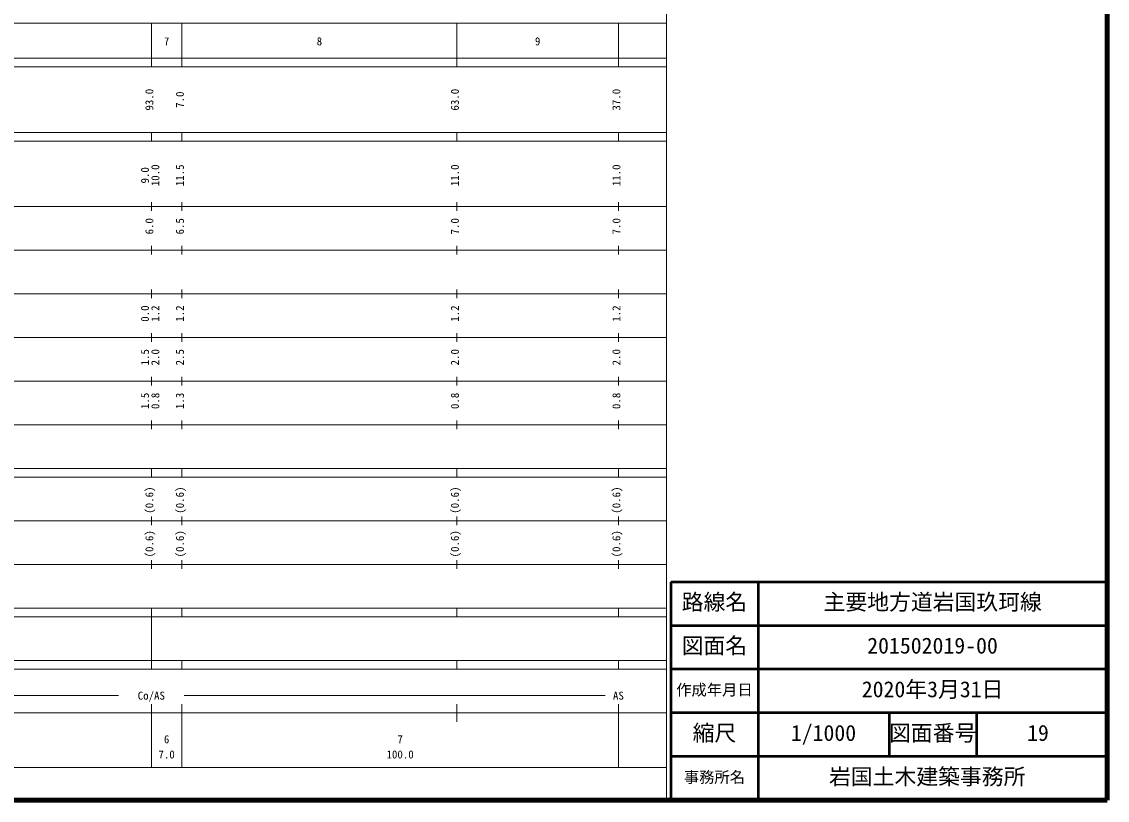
# Model space of a CAD drawing. Units: millimetres on the paper, enlarged 1000 times. Extents: x -136300 to 507753, y -1132897 to 49634.
# Drawn here: x 259053 to 507753, y -310366 to -132009 of the extents above; entities that cross this region are included whole.
import ezdxf
from ezdxf.enums import TextEntityAlignment as Align

# ---------------------------------------------------------------- set-up
doc = ezdxf.new("R2010")
doc.units = ezdxf.units.MM
doc.header["$LTSCALE"] = 1000
for name, color, linetype, lineweight in [('M-SUV', 7, 'Continuous', 13), ('M-TTL', 2, 'Continuous', 140), ('M-TTL-FRAM', 2, 'Continuous', 50), ('M-TTL-TXT', 7, 'Continuous', 13)]:
    doc.layers.add(name, color=color, linetype=linetype, lineweight=lineweight)
doc.styles.add('ＭＳ ゴシック', font='')
doc.styles.get('ＭＳ ゴシック').set_extended_font_data('MS Gothic')

msp = doc.modelspace()

# ---------------------------------------------------------------- linework, layer by layer
at = {"layer": 'M-SUV'}
for p, q in [((406753, -310366), (406753, 39634)), ((-104247, -132366), (406753, -132366)), ((288753, -142366), (288753, -132366)), ((295753, -142366), (295753, -132366)), ((358753, -142366), (358753, -132366)), ((395753, -142366), (395753, -132366)), ((-132247, -140366), (406753, -140366)), ((-132247, -142366), (406753, -142366)), ((-132247, -157366), (406753, -157366)), ((288753, -159366), (288753, -157366)), ((295753, -159366), (295753, -157366)), ((358753, -159366), (358753, -157366)), ((395753, -159366), (395753, -157366)), ((-132247, -159366), (406753, -159366)), ((288753, -175366), (288753, -173366)), ((295753, -175366), (295753, -173366)), ((358753, -175366), (358753, -173366)), ((395753, -175366), (395753, -173366)), ((-132247, -174366), (406753, -174366)), ((288753, -185366), (288753, -183366)), ((295753, -185366), (295753, -183366)), ((358753, -185366), (358753, -183366)), ((395753, -185366), (395753, -183366)), ((-126247, -184366), (406753, -184366)), ((288753, -195366), (288753, -193366)), ((295753, -195366), (295753, -193366)), ((358753, -195366), (358753, -193366)), ((395753, -195366), (395753, -193366)), ((-120247, -194366), (406753, -194366)), ((288753, -205366), (288753, -203366)), ((295753, -205366), (295753, -203366)), ((358753, -205366), (358753, -203366)), ((395753, -205366), (395753, -203366)), ((-126247, -204366), (406753, -204366)), ((288753, -215366), (288753, -213366)), ((295753, -215366), (295753, -213366)), ((358753, -215366), (358753, -213366)), ((395753, -215366), (395753, -213366)), ((-120247, -214366), (406753, -214366)), ((288753, -225366), (288753, -223366)), ((295753, -225366), (295753, -223366)), ((358753, -225366), (358753, -223366)), ((395753, -225366), (395753, -223366)), ((-126247, -224366), (406753, -224366)), ((-132247, -234366), (406753, -234366)), ((288753, -236366), (288753, -234366)), ((295753, -236366), (295753, -234366)), ((358753, -236366), (358753, -234366)), ((395753, -236366), (395753, -234366)), ((-132247, -236366), (406753, -236366)), ((288753, -247366), (288753, -245366)), ((295753, -247366), (295753, -245366)), ((358753, -247366), (358753, -245366)), ((395753, -247366), (395753, -245366)), ((-123247, -246366), (406753, -246366)), ((288753, -257366), (288753, -255366)), ((295753, -257366), (295753, -255366)), ((358753, -257366), (358753, -255366)), ((395753, -257366), (395753, -255366)), ((-132247, -256366), (406753, -256366)), ((-132247, -266366), (406753, -266366)), ((-132247, -268366), (406753, -268366)), ((288753, -268366), (288753, -266366)), ((288753, -278366), (288753, -268366)), ((295753, -268366), (295753, -266366)), ((358753, -268366), (358753, -266366)), ((395753, -268366), (395753, -266366)), ((-132247, -278366), (406753, -278366)), ((288753, -280366), (288753, -278366)), ((295753, -280366), (295753, -278366)), ((358753, -280366), (358753, -278366)), ((395753, -280366), (395753, -278366)), ((-132247, -280366), (406753, -280366)), ((-61747, -286366), (281253, -286366)), ((288753, -302866), (288753, -288366)), ((295753, -302866), (295753, -288366)), ((296253, -286366), (392753, -286366)), ((358753, -292366), (358753, -288366)), ((395753, -302866), (395753, -288366)), ((-132247, -290366), (406753, -290366)), ((-104247, -302866), (406753, -302866))]:
    msp.add_line(p, q, dxfattribs=at)
at = {"layer": 'M-TTL'}
for p, q in [((507753, -310366), (507753, 49634)), ((-132247, -310366), (507753, -310366))]:
    msp.add_line(p, q, dxfattribs=at)
at = {"layer": 'M-TTL-FRAM'}
for p, q in [((507753, -260366), (407753, -260366)), ((407753, -260366), (407753, -310366)), ((427753, -260366), (427753, -310366)), ((507753, -270366), (407753, -270366)), ((507753, -280366), (407753, -280366)), ((507753, -290366), (407753, -290366)), ((457753, -290366), (457753, -300366)), ((477753, -290366), (477753, -300366)), ((507753, -300366), (407753, -300366))]:
    msp.add_line(p, q, dxfattribs=at)

# ---------------------------------------------------------------- texts
at = {"layer": 'M-SUV', "style": 'ＭＳ ゴシック'}
for s, p in [('7', (291628, -137961)), ('8', (326628, -137961)), ('9', (376628, -137961)), ('Co/AS', (285628, -287866)), ('AS', (394503, -287866)), ('6', (291628, -297843)), ('7', (345128, -297843)), ('7.0', (290378, -301333)), ('100.0', (342628, -301333))]:
    msp.add_text(s, height=1833, dxfattribs=at).set_placement(p, align=Align.BOTTOM_LEFT)
for s, p in [('93.0', (289753, -152366)), ('7.0', (296753, -151741)), ('63.0', (359753, -152366)), ('37.0', (396753, -152366)), ('9.0', (288753, -169067)), ('10.0', (291123, -169692)), ('11.5', (296753, -169692)), ('11.0', (359753, -169692)), ('11.0', (396753, -169692)), ('6.0', (289753, -180741)), ('6.5', (296753, -180741)), ('7.0', (359753, -180741)), ('7.0', (396753, -180741)), ('0.0', (288753, -200741)), ('1.2', (291123, -200741)), ('1.2', (296753, -200741)), ('1.2', (359753, -200741)), ('1.2', (396753, -200741)), ('1.5', (288753, -210741)), ('2.0', (291123, -210741)), ('2.5', (296753, -210741)), ('2.0', (359753, -210741)), ('2.0', (396753, -210741)), ('1.5', (288753, -220741)), ('0.8', (291123, -220741)), ('1.3', (296753, -220741)), ('0.8', (359753, -220741)), ('0.8', (396753, -220741)), ('(0.6)', (289753, -244727)), ('(0.6)', (296753, -244727)), ('(0.6)', (359753, -244727)), ('(0.6)', (396753, -244727)), ('(0.6)', (289753, -254727)), ('(0.6)', (296753, -254727)), ('(0.6)', (359753, -254727)), ('(0.6)', (396753, -254727))]:
    msp.add_text(s, height=1833, rotation=90, dxfattribs=at).set_placement(p, align=Align.BOTTOM_LEFT)
at = {"layer": 'M-TTL-TXT', "style": 'ＭＳ ゴシック'}
for s, height, p in [('路線名', 3666, (410253, -267866)), ('路線名', 3666, (410253, -267866)), ('主要地方道岩国玖珂線', 3666, (442753, -267866)), ('図面名', 3666, (410253, -277866)), ('図面名', 3666, (410253, -277866)), ('201502019-00', 3666, (452753, -277866)), ('作成年月日', 2566, (409003, -287116)), ('作成年月日', 2566, (409003, -287116)), ('2020年3月31日', 3666, (451503, -287866)), ('縮尺', 3666, (412753, -297866)), ('縮尺', 3666, (412753, -297866)), ('1/1000', 3666, (435253, -297866)), ('図面番号', 3666, (457753, -297866)), ('図面番号', 3666, (457753, -297866)), ('19', 3666, (489378, -297866)), ('事務所名', 2566, (410753, -307116)), ('事務所名', 2566, (410753, -307116)), ('岩国土木建築事務所 ', 3666, (444003, -307866))]:
    msp.add_text(s, height=height, dxfattribs=at).set_placement(p, align=Align.BOTTOM_LEFT)

doc.saveas('drawing.dxf')
